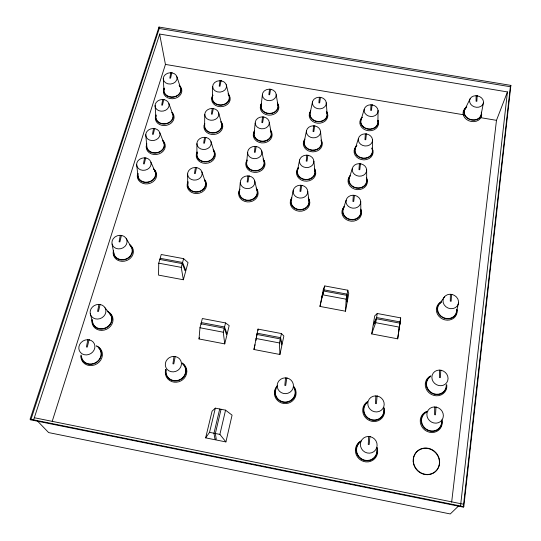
<?xml version="1.0" encoding="UTF-8"?>
<svg xmlns="http://www.w3.org/2000/svg" width="541" height="541" viewBox="0 0 541 541"><rect width="100%" height="100%" fill="white"/><g stroke="black" fill="none" stroke-linecap="round" stroke-linejoin="round"><path stroke-width="0.81" d="M196.89 154.388L196.917 143.608M372.431 150.412L372.506 139.7M450.382 294.304L450.295 301.181L451.147 301.256L451.546 294.405M204.593 125.735L204.775 114.557M378.078 110.438L377.902 121.549A8.595 7.209 7.1 0 1 367.779 128.866A8.595 7.209 7.1 0 1 361.625 118.398M439.596 370.139L439.468 377.571L440.354 377.645L440.814 370.247M158.75 263.169L158.533 275.105L183.365 279.751L188.031 262.608L183.622 258.652L161.245 254.507L158.75 263.169L181.228 267.355L183.365 279.751M434.748 406.994L434.599 414.704L435.505 414.785L435.985 407.109M212.336 98.137L212.674 86.587M375.867 395.944L375.495 403.572L376.394 403.654L377.097 396.059M368.658 436.533L368.252 444.472L369.165 444.553L369.909 436.648M477.135 95.845L476.858 101.329L476.1 101.268L476.094 95.757M345.496 311.21L346.152 299.187L347.809 290.213L324.789 285.946L323.444 288.847L319.968 306.429L345.496 311.21L348.749 293.547L347.809 290.213M371.011 104.826L370.68 110.405L371.444 110.465L372.059 104.913M365.337 133.911L364.979 139.673L365.757 139.734L366.399 133.992M359.373 163.7L358.987 169.664L359.779 169.725L360.455 163.788M353.32 195.274L352.915 201.448L353.719 201.516L354.429 195.369M400.692 317.885L397.676 338.822L371.687 333.919L374.737 315.843L377.253 313.503L400.692 317.885L397.676 338.822M199.02 338.957L199.967 327.772L202.348 318.521L225.55 322.93L229.181 325.608L224.745 343.893L199.02 338.957L199.426 337.374M319.4 97.292L318.899 102.824L319.663 102.885L320.441 97.373M239.359 192.67L240.278 182.466M313.577 125.864L313.05 131.578L313.827 131.639L314.632 125.945M285.54 377.922L284.837 385.422L285.722 385.503L286.757 378.031M306.781 155.199L306.226 161.11L307.017 161.171L307.863 155.287M300.573 185.272L299.991 191.386L300.789 191.453L301.675 185.367M246.554 163.362L247.609 152.718M254.013 134.094L255.196 123.037M463.806 506.647L510.873 85.39L159 27.05L30.127 419.153L30.823 419.857L463.292 507.127L463.806 506.647L30.127 419.153M460.459 506.552L507.438 91.923L159.615 34.049L165.438 64.42L52.22 421.304M463.292 507.127L510.352 86.743L510.873 85.39M261.026 106.53L262.338 95.101M451.647 502.204L496.476 120.339L507.438 91.923M269.533 89.197L268.877 94.682L269.634 94.743L270.568 89.285M262.534 116.937L261.844 122.604L262.615 122.665L263.589 117.025M255.095 146.408L254.378 152.264L255.156 152.332L256.17 146.503M399.109 329.388L399.873 323.146L376.374 318.744L373.391 324.904L376.577 317.533L400.063 321.929L399.299 328.177M247.92 175.94L247.163 181.992L247.961 182.06L249.009 176.035M255.981 340.363L256.184 338.882M256.393 337.401L256.813 334.439L280.292 338.916L281.57 344.942L281.827 343.704L280.563 337.672L257.09 333.202L256.468 337.652M220.011 80.737L219.2 86.175L219.957 86.235L221.039 80.825M212.261 108.511L211.416 114.124L212.18 114.185L213.31 108.599M204.552 137.36L203.666 143.162L204.444 143.223L205.614 137.448M174.033 356.458L172.924 363.809L173.796 363.883L175.23 356.566M195.402 167.541L194.469 173.539L195.26 173.607L196.484 167.629M371.687 333.919L375.718 322.693L377.253 313.503M253.952 349.5L258.023 329.104L281.442 333.56L283.863 336.015L279.927 354.49L253.952 349.5L255.041 344.705M170.773 72.771L169.813 78.161L170.564 78.215L171.801 72.852M162.706 99.551L161.705 105.103L162.462 105.164L163.747 99.632M153.536 128.542L152.488 134.29L153.259 134.351L154.591 128.63M144.575 157.891L143.48 163.828L144.264 163.896L145.651 157.979M120.298 235.349L119.074 241.813L119.892 241.881L121.421 235.443M98.942 304.434L97.59 311.413L98.442 311.488L100.112 304.542M483.438 102.81L481.186 114.381A8.622 7.053 13.8 0 1 469.426 119.101A8.622 7.053 13.8 0 1 465.984 107.896M87.845 339.748L86.425 346.984L87.297 347.058L89.035 339.856M319.968 306.429L324.789 285.946M291.295 199.866L293.269 190.195M297.543 170.084L299.613 159.953M304.367 141.018L306.544 130.455M310.236 112.697L312.495 101.735M279.927 354.49L279.426 342.947L281.442 333.56M225.915 441.923L232.075 415.157L225.556 410.159L215.338 408.144L212.065 411.194L205.648 437.865L225.915 441.923L219.883 434.403L209.543 432.34L205.648 437.865M456.516 311.643L458.491 303.082M219.883 434.403L225.556 410.159M219.714 409.01L213.972 433.226L214.905 438.879L216.258 439.15L215.338 433.497L221.066 409.273M209.543 432.34L215.338 408.144M224.745 343.893L223.271 332.221L225.55 322.93M181.228 267.355L183.622 258.652M360.928 120.163L364.221 109.309M322.01 296.434L324.018 289.861L347.085 294.142L346.991 301.952L346.862 295.332L323.788 291.038L321.78 297.611M355.18 148.985L358.419 138.543M349.155 178.496L352.319 168.494M343.041 209.746L346.132 200.244M33.454 420.384L159.717 34.069M30.823 419.857L159.277 28.49L159 27.05M464.854 109.41L470.109 98.773M439.644 303.629L444.675 296.549M458.552 505.991L450.268 513.95L48.643 432.584L37.18 420.709M159.277 28.49L510.352 86.743M165.438 64.42L464.036 114.854M480.672 117.668L496.476 120.339M160.15 258.3L182.574 262.466L185.414 269.526L185.103 270.669L182.256 263.616L159.818 259.45M323.031 294.879L346.152 299.187M375.718 322.693L399.258 327.116M200.988 323.795L224.251 328.231L226.469 334.412L226.767 333.188L224.549 327.001L201.306 322.571L201.353 324.1M199.967 327.772L223.271 332.221M255.9 338.456L279.426 342.947M34.32 417.74L463.61 504.259M105.055 307.809L110.689 314.97M126.202 238.48L131.165 246.872M150.946 162.253L155.362 172.268M159.825 132.768L163.984 143.216M168.914 103.635L172.822 114.496M201.921 171.943L205.296 181.803M176.9 76.734L180.593 87.96M210.983 141.62L214.121 151.933M90.286 313.861L92.646 322.402M218.611 112.636L221.54 123.368M456.881 309.324L457.077 310.067A10.577 9.528 24.1 0 1 449.733 319.961A10.577 9.528 24.1 0 1 437.426 314.118A10.577 9.528 24.1 0 1 440.563 302.23M226.273 84.734L229.005 95.852A8.494 7.04 -4.2 0 1 220.877 104.974A8.494 7.04 -4.2 0 1 212.62 96.305M254.595 180.383L256.88 190.107M261.682 150.709L263.785 160.887M112.075 244.072L113.894 253.756M269.317 122.631L271.305 133.593M276.228 94.716L278.054 106.05M307.748 191.413L309.019 201.36M136.623 164.288L138.05 176.765M313.854 161.137L314.977 171.544M145.745 134.729L146.746 145.644A8.784 7.405 -10.1 0 0 157.539 152.542A8.784 7.405 -10.1 0 0 163.152 141.451M320.549 131.605L321.523 142.432M326.277 102.858L327.122 114.077M155.078 105.529L155.876 116.842A8.629 7.175 -8.6 0 1 156.045 115.585M163.294 78.567L163.923 90.225M258.023 329.104L258.091 330.443M360.705 201.475L360.874 211.26M187.599 174.006L187.761 184.346M366.642 169.691L366.69 179.964A8.879 7.702 7.5 0 1 356.56 187.855A8.879 7.702 7.5 0 1 349.587 177.211M456.942 310.121A10.022 9.021 24 0 1 442.781 317.635A10.022 9.021 24 0 1 441.226 301.898M456.611 310.108A9.684 8.717 24 0 1 442.93 317.364A9.684 8.717 24 0 1 441.429 302.162M446.609 384.922A10.475 9.677 33 0 1 431.968 393.314A10.475 9.677 33 0 1 430.338 376.279M446.785 384.881A11.057 10.218 33.1 0 1 438.65 395.654A11.057 10.218 33.1 0 1 425.97 388.418A11.057 10.218 33.1 0 1 430.866 375.799M446.271 385.124A10.117 9.346 33 0 1 432.016 392.969A10.117 9.346 33 0 1 430.548 376.563M441.929 420.661A10.719 9.981 39.3 0 1 433.612 431.305A10.719 9.981 39.3 0 1 421.554 423.278A10.719 9.981 39.3 0 1 427.823 411.275M441.923 419.789A11.307 10.536 39.4 0 1 434.328 432.273A11.307 10.536 39.4 0 1 420.81 424.428A11.307 10.536 39.4 0 1 427.289 411.295M441.639 421.973A10.353 9.643 39.3 0 1 433.104 431.001A10.353 9.643 39.3 0 1 422.027 423.617A10.353 9.643 39.3 0 1 426.754 412.066M376.894 447.759A10.779 10.374 45.7 0 1 370.686 460.229A10.779 10.374 45.7 0 1 357.398 454.9A10.779 10.374 45.7 0 1 360.779 441.3M377.043 447.421A11.375 10.955 45.9 0 1 370.72 461.29A11.375 10.955 45.9 0 1 356.37 455.001A11.375 10.955 45.9 0 1 361.516 440.617M376.901 449.828A10.407 10.022 45.7 0 1 362.619 459.465A10.407 10.022 45.7 0 1 360.448 441.97M383.961 408.441A10.509 10.036 33.1 0 1 377.537 419.85A10.509 10.036 33.1 0 1 364.81 414.839A10.509 10.036 33.1 0 1 367.434 401.936M383.927 407.562A11.09 10.597 33.2 0 1 378.206 420.729A11.09 10.597 33.2 0 1 364.113 415.691A11.09 10.597 33.2 0 1 367.454 401.672M383.812 409.78A10.151 9.697 33.1 0 1 369.936 419.086A10.151 9.697 33.1 0 1 367.481 402.342M293.939 387.045A10.293 10.015 -0.6 0 1 291.646 400.252A10.293 10.015 -0.6 0 1 277.912 399.441A10.293 10.015 -0.6 0 1 277.29 386.064M293.58 386.254A10.861 10.57 -0.6 0 1 292.539 400.861A10.861 10.57 -0.6 0 1 277.499 400.455A10.861 10.57 -0.6 0 1 277.31 385.814M294.074 387.958A9.941 9.67 -0.6 0 1 285.614 402.071A9.941 9.67 -0.6 0 1 276.106 388.607M182.175 363.194A10.347 9.684 -26.2 0 1 184.738 375.616A10.347 9.684 -26.2 0 1 172.18 380.553A10.347 9.684 -26.2 0 1 165.871 369.611M182.189 363.038A10.921 10.225 -26.3 0 1 185.577 376.313A10.921 10.225 -26.3 0 1 171.991 381.662A10.921 10.225 -26.3 0 1 165.715 369.523M182.919 364.242A9.995 9.353 -26.2 0 1 178.665 380.147A9.995 9.353 -26.2 0 1 166.161 369.868M96.832 346.159A10.448 9.386 -30.2 0 1 100.633 357.682A10.448 9.386 -30.2 0 1 88.92 364.289A10.448 9.386 -30.2 0 1 81.103 355.024M96.325 345.834A11.023 9.914 -30.3 0 1 101.897 357.689A11.023 9.914 -30.3 0 1 89.657 365.567A11.023 9.914 -30.3 0 1 80.947 355.735M98.584 347.849A10.09 9.069 -30.2 0 1 95.703 362.619A10.09 9.069 -30.2 0 1 81.63 357.418M107.517 311.535A10.198 9.116 -25.6 0 1 111.318 322.659A10.198 9.116 -25.6 0 1 99.848 329.029A10.198 9.116 -25.6 0 1 92.119 320.089M108.193 311.826A10.759 9.63 -25.7 0 1 112.021 323.978A10.759 9.63 -25.7 0 1 99.213 330.138A10.759 9.63 -25.7 0 1 92.105 319.569M109.255 313.165A9.846 8.805 -25.6 0 1 105.732 327.812A9.846 8.805 -25.6 0 1 92.45 320.86M130.002 244.985A9.718 8.541 -18.1 0 1 126.269 259.22A9.718 8.541 -18.1 0 1 113.36 251.612M129.407 244.512A10.259 9.014 -18.1 0 1 132.16 256.008A10.259 9.014 -18.1 0 1 119.683 260.972A10.259 9.014 -18.1 0 1 113.38 250.889M130.286 245.715A9.386 8.25 -18.1 0 1 126.154 258.95A9.386 8.25 -18.1 0 1 113.684 252.322M153.394 168.704A9.258 7.905 -11.9 0 1 149.215 182.06A9.258 7.905 -11.9 0 1 137.705 173.397M154.029 169.353A9.779 8.352 -11.9 0 1 154.773 180.106A9.779 8.352 -11.9 0 1 142.594 183.264A9.779 8.352 -11.9 0 1 137.678 173.593M154.53 170.442A8.947 7.635 -11.9 0 1 147.997 182.074A8.947 7.635 -11.9 0 1 138.009 173.438M162.55 140.247A9.096 7.662 -10.1 0 1 157.221 152.887A9.096 7.662 -10.1 0 1 146.814 143.649M162.638 140.464A9.603 8.095 -10.1 0 1 163.423 150.871A9.603 8.095 -10.1 0 1 151.46 153.928A9.603 8.095 -10.1 0 1 146.57 144.562M172.261 112.656A8.933 7.425 -8.6 0 1 165.451 123.99A8.933 7.425 -8.6 0 1 155.936 114.908M172.004 112.393A9.434 7.845 -8.6 0 1 166.54 125.316A9.434 7.845 -8.6 0 1 155.68 115.869M171.997 112.792A8.629 7.175 -8.6 0 1 166.885 123.422A8.629 7.175 -8.6 0 1 155.889 117.465M179.179 85.174A8.791 7.209 -7.3 0 1 174.134 97.035A8.791 7.209 -7.3 0 1 163.97 88.359M179.227 85.512A9.278 7.615 -7.3 0 1 179.754 95.649A9.278 7.615 -7.3 0 1 167.582 97.745A9.278 7.615 -7.3 0 1 164.288 88.082M179.781 86.303A8.487 6.965 -7.3 0 1 173.715 96.866A8.487 6.965 -7.3 0 1 164.085 89.008M481.483 112.514A8.926 7.297 13.8 0 1 469.669 119.473A8.926 7.297 13.8 0 1 466.795 106.868M481.267 112.197A9.42 7.709 13.8 0 1 476.418 121.177A9.42 7.709 13.8 0 1 464.618 117.586A9.42 7.709 13.8 0 1 466.112 107.585M360.698 209.124A9.353 8.25 7.8 0 1 350.5 219.714A9.353 8.25 7.8 0 1 344.353 206.466M361.05 209.901A9.873 8.717 7.8 0 1 356.533 220.275A9.873 8.717 7.8 0 1 344.076 217.759A9.873 8.717 7.8 0 1 344.34 206.52M360.624 209.881A9.035 7.973 7.8 0 1 350.933 219.49A9.035 7.973 7.8 0 1 343.799 207.798M366.507 177.894A9.197 7.973 7.5 0 1 356.519 188.126A9.197 7.973 7.5 0 1 350.44 175.318M366.845 178.726A9.711 8.419 7.5 0 1 362.436 188.748A9.711 8.419 7.5 0 1 350.183 186.307A9.711 8.419 7.5 0 1 350.406 175.446M372.249 148.41A9.048 7.716 7.3 0 1 368.171 157.587A9.048 7.716 7.3 0 1 356.749 155.348A9.048 7.716 7.3 0 1 356.918 145.401M371.877 147.97A9.549 8.149 7.3 0 1 369.192 158.499A9.549 8.149 7.3 0 1 356.566 156.985A9.549 8.149 7.3 0 1 356.384 146.111M371.958 148.491A8.737 7.452 7.3 0 1 363.633 158.161A8.737 7.452 7.3 0 1 355.599 147.747M377.943 120.244A8.899 7.466 7.1 0 1 367.724 129.123A8.899 7.466 7.1 0 1 362.145 117.187M378.017 120.528A9.393 7.885 7.1 0 1 373.811 129.914A9.393 7.885 7.1 0 1 361.943 127.622A9.393 7.885 7.1 0 1 362.085 117.451M326.987 112.156A8.852 7.425 3.1 0 1 317.905 121.745A8.852 7.425 3.1 0 1 310.723 110.831M326.331 111.23A9.346 7.845 3.1 0 1 324.904 121.238A9.346 7.845 3.1 0 1 312.894 121.576A9.346 7.845 3.1 0 1 310.216 111.689M326.703 112.23A8.548 7.168 3.1 0 1 318.297 121.515A8.548 7.168 3.1 0 1 310.676 111.514M321.395 140.45A8.994 7.669 2.9 0 1 312.13 150.357A8.994 7.669 2.9 0 1 304.867 139.091M321.165 140.031A9.495 8.101 2.9 0 1 312.854 151.845A9.495 8.101 2.9 0 1 304.36 139.903M321.104 140.532A8.69 7.405 2.9 0 1 312.529 150.121A8.69 7.405 2.9 0 1 304.82 139.794M314.855 169.495A9.143 7.926 2.5 0 1 305.395 179.734A9.143 7.926 2.5 0 1 298.057 168.089M314.639 168.988A9.65 8.372 2.5 0 1 311.805 179.646A9.65 8.372 2.5 0 1 299.207 178.591A9.65 8.372 2.5 0 1 298.463 167.636M314.564 169.57A8.832 7.655 2.5 0 1 305.422 179.463A8.832 7.655 2.5 0 1 298.334 168.217M308.275 197.925A9.292 8.189 2 0 1 300.059 209.867A9.292 8.189 2 0 1 291.822 197.803M308.269 197.992A9.812 8.649 2 0 1 306.659 209.029A9.812 8.649 2 0 1 294.04 209.421A9.812 8.649 2 0 1 291.335 198.52M308.6 199.325A8.974 7.912 2 0 1 299.667 209.577A8.974 7.912 2 0 1 291.775 198.554M277.405 102.959A8.818 7.364 -0.7 0 1 269.797 113.684A8.818 7.364 -0.7 0 1 261.459 103.412M277.465 103.25A9.305 7.784 -0.7 0 1 275.761 113.17A9.305 7.784 -0.7 0 1 263.785 113.509A9.305 7.784 -0.7 0 1 261.391 103.703M277.689 104.224A8.514 7.114 -0.7 0 1 269.79 113.434A8.514 7.114 -0.7 0 1 261.262 104.684M270.277 129.833A8.96 7.601 -1.4 0 1 263.284 141.458A8.96 7.601 -1.4 0 1 254.459 130.875M270.743 130.631A9.454 8.027 -1.4 0 1 268.972 140.87A9.454 8.027 -1.4 0 1 256.799 141.221A9.454 8.027 -1.4 0 1 254.405 131.105M270.946 131.706A8.649 7.344 -1.4 0 1 262.885 141.215A8.649 7.344 -1.4 0 1 254.256 132.187M263.115 158.946A9.109 7.851 -2.3 0 1 255.954 170.963A9.109 7.851 -2.3 0 1 247.027 160.028M263.602 159.703A9.616 8.298 -2.3 0 1 261.756 170.287A9.616 8.298 -2.3 0 1 249.381 170.652A9.616 8.298 -2.3 0 1 246.987 160.197M263.224 159.663A8.798 7.588 -2.3 0 1 256.319 170.658A8.798 7.588 -2.3 0 1 246.818 161.387M256.211 188.106A9.258 8.108 -3.4 0 1 248.88 200.522A9.258 8.108 -3.4 0 1 239.852 189.228M256.718 188.809A9.779 8.568 -3.4 0 1 254.804 199.744A9.779 8.568 -3.4 0 1 242.219 200.129A9.779 8.568 -3.4 0 1 239.832 189.323M256.319 188.843A8.947 7.831 -3.4 0 1 249.252 200.211A8.947 7.831 -3.4 0 1 239.629 190.635M228.39 94.053A8.791 7.29 -4.2 0 1 221.262 105.211A8.791 7.29 -4.2 0 1 212.856 95.04M227.991 93.836A9.285 7.702 -4.2 0 1 227.734 104.102A9.285 7.702 -4.2 0 1 215.433 105.339A9.285 7.702 -4.2 0 1 212.897 95.351M220.924 121.509A8.94 7.52 -5.2 0 1 214.405 132.951A8.94 7.52 -5.2 0 1 204.599 123.788M221.485 122.327A9.44 7.946 -5.2 0 1 213.783 134.499A9.44 7.946 -5.2 0 1 204.816 123.416M221.012 122.198A8.636 7.263 -5.2 0 1 214.364 132.701A8.636 7.263 -5.2 0 1 204.728 124.471M213.506 150.019A9.096 7.763 -6.5 0 1 206.824 161.84A9.096 7.763 -6.5 0 1 196.897 152.373M213.127 149.647A9.603 8.203 -6.5 0 1 212.958 160.406A9.603 8.203 -6.5 0 1 200.515 162.178A9.603 8.203 -6.5 0 1 197.14 151.913M213.594 150.723A8.784 7.5 -6.5 0 1 206.412 161.624A8.784 7.5 -6.5 0 1 197.195 152.434M204.681 179.822A9.258 8.02 -8.1 0 1 197.83 192.041A9.258 8.02 -8.1 0 1 187.781 182.263M204.322 179.362A9.772 8.473 -8.1 0 1 204.099 190.486A9.772 8.473 -8.1 0 1 191.433 192.319A9.772 8.473 -8.1 0 1 188.052 181.715M204.41 179.964A8.94 7.743 -8.1 0 1 198.175 191.71A8.94 7.743 -8.1 0 1 187.91 182.986M477.453 95.872L475.634 95.723A7.033 5.714 13.6 0 0 470.643 104.142A7.033 5.714 13.6 0 0 482.403 105.089A7.033 5.714 13.6 0 0 477.453 95.872M172.106 72.879L170.327 72.737A6.925 5.64 -7.2 0 0 163.889 80.961A6.925 5.64 -7.2 0 0 175.419 81.894A6.925 5.64 -7.2 0 0 172.106 72.879M221.35 80.846L219.558 80.704A6.932 5.708 -4.1 0 0 213.337 89.001A6.932 5.708 -4.1 0 0 224.928 89.941A6.932 5.708 -4.1 0 0 221.35 80.846M270.879 89.306L269.08 89.164A6.945 5.768 -0.6 0 0 263.075 97.536A6.945 5.768 -0.6 0 0 274.733 98.482A6.945 5.768 -0.6 0 0 270.879 89.306M320.752 97.4L318.947 97.258A6.979 5.816 3.1 0 0 313.165 105.705A6.979 5.816 3.1 0 0 324.891 106.658A6.979 5.816 3.1 0 0 320.752 97.4M372.377 104.94L370.558 104.792A7.013 5.843 7 0 0 365.013 113.312A7.013 5.843 7 0 0 376.8 114.266A7.013 5.843 7 0 0 372.377 104.94M164.058 99.659L162.253 99.51A7.047 5.816 -8.4 0 0 155.673 108.004A7.047 5.816 -8.4 0 0 167.379 108.957A7.047 5.816 -8.4 0 0 164.058 99.659M213.621 108.626L211.808 108.477A7.047 5.89 -5.1 0 0 205.445 117.052A7.047 5.89 -5.1 0 0 217.218 118.012A7.047 5.89 -5.1 0 0 213.621 108.626M263.9 117.052L262.074 116.903A7.06 5.958 -1.3 0 0 255.934 125.553A7.06 5.958 -1.3 0 0 267.781 126.526A7.06 5.958 -1.3 0 0 263.9 117.052M314.95 125.972L313.111 125.823A7.094 6.012 2.8 0 0 307.207 134.56A7.094 6.012 2.8 0 0 319.129 135.534A7.094 6.012 2.8 0 0 314.95 125.972M366.724 134.019L364.871 133.87A7.134 6.046 7.2 0 0 359.204 142.682A7.134 6.046 7.2 0 0 371.194 143.663A7.134 6.046 7.2 0 0 366.724 134.019M154.909 128.657L153.076 128.508A7.175 6.005 -9.9 0 0 146.334 137.286A7.175 6.005 -9.9 0 0 158.236 138.266A7.175 6.005 -9.9 0 0 154.909 128.657M205.932 137.475L204.085 137.326A7.175 6.086 -6.3 0 0 197.58 146.185A7.175 6.086 -6.3 0 0 209.55 147.179A7.175 6.086 -6.3 0 0 205.932 137.475M256.488 146.523L254.628 146.374A7.182 6.161 -2.2 0 0 248.353 155.321A7.182 6.161 -2.2 0 0 260.397 156.322A7.182 6.161 -2.2 0 0 256.488 146.523M308.181 155.314L306.314 155.159A7.209 6.215 2.5 0 0 300.269 164.194A7.209 6.215 2.5 0 0 312.394 165.201A7.209 6.215 2.5 0 0 308.181 155.314M360.779 163.815L358.899 163.659A7.256 6.255 7.4 0 0 353.104 172.775A7.256 6.255 7.4 0 0 365.29 173.789A7.256 6.255 7.4 0 0 360.779 163.815M145.975 158.006L144.109 157.85A7.304 6.201 -11.7 0 0 137.211 166.932A7.304 6.201 -11.7 0 0 149.302 167.94A7.304 6.201 -11.7 0 0 145.975 158.006M196.809 167.656L194.929 167.5A7.304 6.289 -8 0 0 188.261 176.677A7.304 6.289 -8 0 0 200.434 177.691A7.304 6.289 -8 0 0 196.809 167.656M249.333 176.062L247.447 175.899A7.304 6.364 -3.3 0 0 241.022 185.157A7.304 6.364 -3.3 0 0 253.269 186.185A7.304 6.364 -3.3 0 0 249.333 176.062M302 185.394L300.099 185.232A7.331 6.424 2 0 0 293.925 194.577A7.331 6.424 2 0 0 306.247 195.612A7.331 6.424 2 0 0 302 185.394M354.754 195.396L352.84 195.233A7.385 6.478 7.7 0 0 346.909 204.674A7.385 6.478 7.7 0 0 359.319 205.722A7.385 6.478 7.7 0 0 354.754 195.396M121.752 235.47L119.811 235.308A7.675 6.708 -17.7 0 0 112.481 245.195A7.675 6.708 -17.7 0 0 125.093 246.283A7.675 6.708 -17.7 0 0 121.752 235.47M451.897 294.439L449.869 294.257A7.919 7.101 23.5 0 0 444.141 304.786A7.919 7.101 23.5 0 0 457.287 305.929A7.919 7.101 23.5 0 0 451.897 294.439M100.457 304.569L98.435 304.394A8.054 7.175 -25.1 0 0 90.692 315.072A8.054 7.175 -25.1 0 0 103.804 316.235A8.054 7.175 -25.1 0 0 100.457 304.569M441.172 370.281L439.069 370.091A8.277 7.628 32.2 0 0 433.05 381.473A8.277 7.628 32.2 0 0 446.71 382.697A8.277 7.628 32.2 0 0 441.172 370.281M89.387 339.89L87.331 339.701A8.257 7.391 -29.5 0 0 79.378 350.784A8.257 7.391 -29.5 0 0 92.727 351.981A8.257 7.391 -29.5 0 0 89.387 339.89M175.588 356.6L173.512 356.411A8.183 7.635 -25.3 0 0 165.992 367.67A8.183 7.635 -25.3 0 0 179.484 368.888A8.183 7.635 -25.3 0 0 175.588 356.6M287.122 378.064L285.012 377.875A8.135 7.892 -0.4 0 0 278.067 389.364A8.135 7.892 -0.4 0 0 291.741 390.602A8.135 7.892 -0.4 0 0 287.122 378.064M377.462 396.086L375.332 395.897A8.311 7.919 31.7 0 0 368.861 407.583A8.311 7.919 31.7 0 0 382.683 408.84A8.311 7.919 31.7 0 0 377.462 396.086M436.357 407.143L434.213 406.947A8.473 7.878 38.2 0 0 428.053 418.754A8.473 7.878 38.2 0 0 441.97 420.026A8.473 7.878 38.2 0 0 436.357 407.143M370.281 436.682L368.11 436.479A8.521 8.196 43.8 0 0 361.469 448.645A8.521 8.196 43.8 0 0 375.562 449.95A8.521 8.196 43.8 0 0 370.281 436.682M413.196 461.311A13.613 12.734 47.4 0 0 433.49 473.01A13.613 12.734 47.4 0 0 432.273 450.126A13.613 12.734 47.4 0 0 413.196 461.311M413.344 461.074A13.626 12.747 47.3 0 0 433.659 472.78A13.626 12.747 47.3 0 0 432.442 449.869A13.626 12.747 47.3 0 0 413.344 461.074"/></g></svg>
